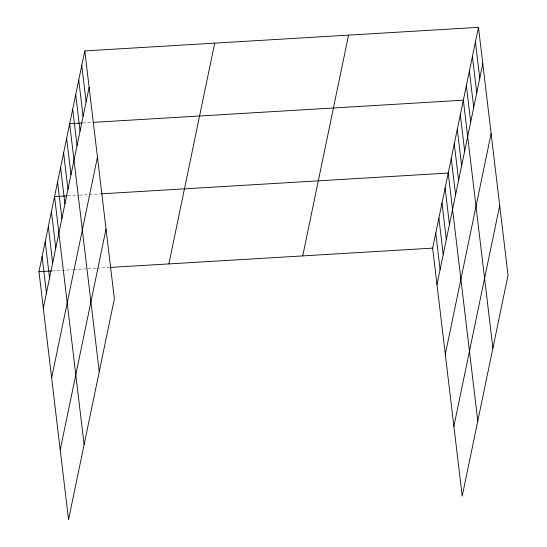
<?xml version="1.0" encoding="UTF-8"?>
<svg xmlns="http://www.w3.org/2000/svg" width="547" height="547" viewBox="0 0 547 547"><rect width="100%" height="100%" fill="white"/><g stroke="black" fill="none" stroke-linecap="round" stroke-linejoin="round"><path stroke-width="0.41" stroke-dasharray="2.73 2.05" d="M82.994 122.979L92.156 122.432M67.876 195.833L78.7 195.183M79.534 195.135L88.696 194.588M89.53 194.534L100.354 193.891M52.3 270.895L73.113 269.65M73.948 269.603L96.436 268.256M97.263 268.201L109.756 267.456"/><path stroke-width="0.82" d="M84.792 50.919L114.357 298.874L68.539 519.65L38.974 271.695L84.792 50.919L478.461 27.35L508.026 275.305L462.208 496.081L432.643 248.126L478.461 27.35M43.309 308.077L89.127 87.301M51.637 377.895L97.455 157.119M60.218 449.832L106.029 229.056M168.886 263.914L214.697 43.145M302.73 255.9L348.548 35.131M436.985 284.508L482.796 63.732M445.306 354.326L491.124 133.55M453.887 426.263L499.698 205.487M82.159 123.027L69.667 123.772L99.239 371.734M92.99 122.378L463.343 100.204L492.909 348.159M67.042 195.881L54.55 196.633L84.115 444.588M101.188 193.836L448.219 173.064L477.791 421.019M38.974 271.695L51.466 270.943M110.59 267.408L432.643 248.126M475.439 41.921L479.774 78.303M472.41 56.491L476.752 92.874M469.388 71.062L473.729 107.444M466.365 85.633L470.7 122.015M460.314 114.774L464.656 151.157M457.292 129.345L461.634 165.727M454.27 143.916L458.605 180.298M451.248 158.486L455.583 194.869M445.108 188.072L449.443 224.455M441.99 203.087L446.331 239.47M438.872 218.096L443.214 254.478M435.761 233.111L440.096 269.493M81.763 65.49L86.105 101.872M78.741 80.06L83.082 116.443M75.718 94.631L80.053 131.013M72.696 109.202L77.031 145.584M66.645 138.343L70.987 174.725M63.623 152.921L67.958 189.296M60.601 167.491L64.936 203.874M57.572 182.062L61.914 218.444M51.439 211.641L55.773 248.023M48.321 226.656L52.656 263.039M45.203 241.671L49.545 278.054M42.092 256.68L46.427 293.062"/></g></svg>
